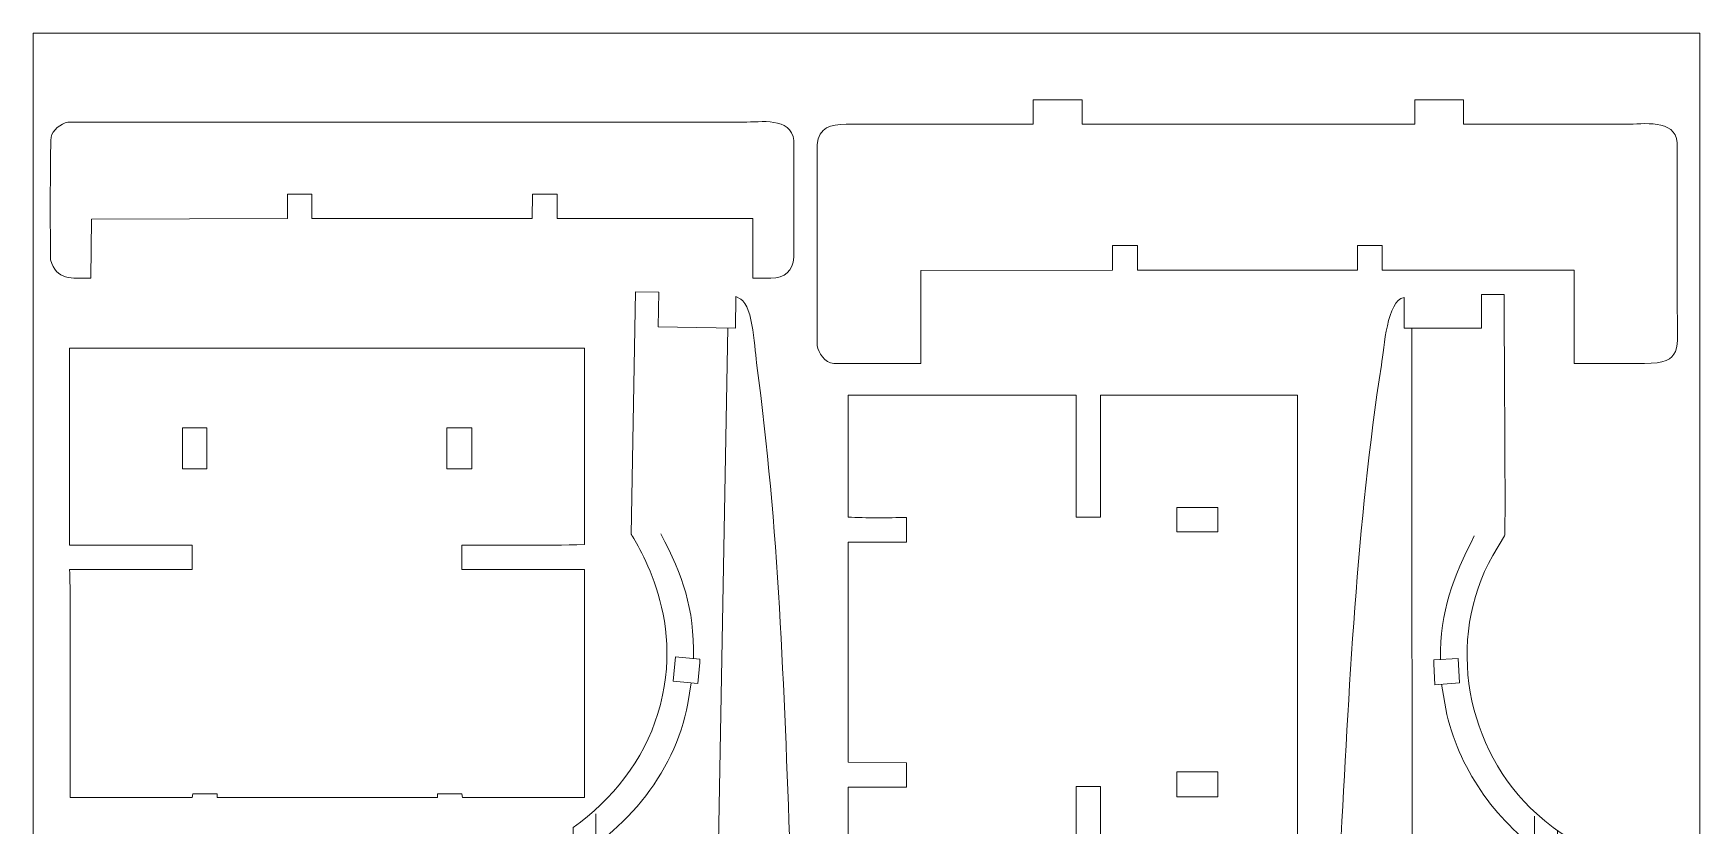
# Model space of a CAD drawing. Header units: centimetres. Extents: x -85 to 60, y -31 to -1.
# Drawn here: x -54.17 to -33.17, y -10.92 to -0.94 of the extents above; entities that cross this region are included whole.
import ezdxf

# ---------------------------------------------------------------- set-up
doc = ezdxf.new("R2010")
doc.units = ezdxf.units.CM
doc.header["$MEASUREMENT"] = 0
doc.layers.add('Camada 1', color=7, linetype='Continuous')

msp = doc.modelspace()

# ---------------------------------------------------------------- linework, layer by layer
at = {"layer": 'Camada 1', "color": 3, "lineweight": 0}
msp.add_lwpolyline([(-54.16834, -30.63638), (-33.16834, -30.63638), (-33.16834, -0.93638), (-54.16834, -0.93638), (-54.16834, -30.63638)], close=True, dxfattribs=at)
at = {"layer": 'Camada 1', "color": 3, "lineweight": 9}
for points, knots in [([(-33.86302, -5.09804), (-33.37406, -5.09804), (-33.45039, -4.91041), (-33.45039, -4.43789), (-33.45039, -4.43789), (-33.45039, -4.43789), (-33.45039, -2.31487), (-33.45039, -2.31487), (-33.45039, -2.31487), (-33.4716, -2.0105), (-33.89386, -2.08232), (-34.08805, -2.08232), (-34.08805, -2.08232), (-34.08805, -2.08232), (-36.14359, -2.08232), (-36.14359, -2.08232), (-36.14359, -2.08232), (-36.14359, -2.08232), (-36.14359, -1.77471), (-36.14359, -1.77471), (-36.14359, -1.77471), (-36.14359, -1.77471), (-36.75874, -1.77471), (-36.75874, -1.77471), (-36.75874, -1.77471), (-36.75874, -1.77471), (-36.75874, -2.08232), (-36.75874, -2.08232), (-36.75874, -2.08232), (-36.75874, -2.08232), (-40.95228, -2.08232), (-40.95228, -2.08232), (-40.95228, -2.08232), (-40.95228, -2.08232), (-40.95228, -1.77471), (-40.95228, -1.77471), (-40.95228, -1.77471), (-40.95228, -1.77471), (-41.56744, -1.77471), (-41.56744, -1.77471), (-41.56744, -1.77471), (-41.56744, -1.77471), (-41.56744, -2.08232), (-41.56744, -2.08232), (-41.56744, -2.08232), (-41.56744, -2.08232), (-43.92304, -2.08232), (-43.92304, -2.08232), (-43.92304, -2.08232), (-44.1242, -2.08232), (-44.26429, -2.12399), (-44.29063, -2.33737), (-44.29063, -2.33737), (-44.29063, -2.33737), (-44.29063, -4.873), (-44.29063, -4.873), (-44.29063, -4.873), (-44.27252, -4.9645), (-44.19427, -5.08888), (-44.08057, -5.09804), (-44.08057, -5.09804), (-44.08057, -5.09804), (-42.98529, -5.09804), (-42.98529, -5.09804), (-42.98529, -5.09804), (-42.98529, -4.70795), (-42.98529, -4.31786), (-42.98529, -3.92777), (-42.98529, -3.92777), (-42.98529, -3.92777), (-40.56968, -3.92025), (-40.56968, -3.92025), (-40.56968, -3.92025), (-40.56968, -3.92025), (-40.56968, -3.61268), (-40.56968, -3.61268), (-40.56968, -3.61268), (-40.56968, -3.61268), (-40.25462, -3.61268), (-40.25462, -3.61268), (-40.25462, -3.61268), (-40.25462, -3.61268), (-40.25462, -3.92025), (-40.25462, -3.92025), (-40.25462, -3.92025), (-40.25462, -3.92025), (-37.4789, -3.92025), (-37.4789, -3.92025), (-37.4789, -3.92025), (-37.4789, -3.92025), (-37.4789, -3.61268), (-37.4789, -3.61268), (-37.4789, -3.61268), (-37.4789, -3.61268), (-37.17134, -3.61268), (-37.17134, -3.61268), (-37.17134, -3.61268), (-37.17134, -3.61268), (-37.17134, -3.92025), (-37.17134, -3.92025), (-37.17134, -3.92025), (-37.17134, -3.92025), (-34.74823, -3.92025), (-34.74823, -3.92025), (-34.74823, -3.92025), (-34.74823, -3.92025), (-34.74823, -5.09804), (-34.74823, -5.09804), (-34.74823, -5.09804), (-34.74823, -5.09804), (-33.86302, -5.09804), (-33.86302, -5.09804)], [0, 0, 0, 0, 0.03448276, 0.03448276, 0.03448276, 0.03448276, 0.06896552, 0.06896552, 0.06896552, 0.06896552, 0.10344828, 0.10344828, 0.10344828, 0.10344828, 0.13793103, 0.13793103, 0.13793103, 0.13793103, 0.17241379, 0.17241379, 0.17241379, 0.17241379, 0.20689655, 0.20689655, 0.20689655, 0.20689655, 0.24137931, 0.24137931, 0.24137931, 0.24137931, 0.27586207, 0.27586207, 0.27586207, 0.27586207, 0.31034483, 0.31034483, 0.31034483, 0.31034483, 0.34482759, 0.34482759, 0.34482759, 0.34482759, 0.37931034, 0.37931034, 0.37931034, 0.37931034, 0.4137931, 0.4137931, 0.4137931, 0.4137931, 0.44827586, 0.44827586, 0.44827586, 0.44827586, 0.48275862, 0.48275862, 0.48275862, 0.48275862, 0.51724138, 0.51724138, 0.51724138, 0.51724138, 0.55172414, 0.55172414, 0.55172414, 0.55172414, 0.5862069, 0.5862069, 0.5862069, 0.5862069, 0.62068966, 0.62068966, 0.62068966, 0.62068966, 0.65517241, 0.65517241, 0.65517241, 0.65517241, 0.68965517, 0.68965517, 0.68965517, 0.68965517, 0.72413793, 0.72413793, 0.72413793, 0.72413793, 0.75862069, 0.75862069, 0.75862069, 0.75862069, 0.79310345, 0.79310345, 0.79310345, 0.79310345, 0.82758621, 0.82758621, 0.82758621, 0.82758621, 0.86206897, 0.86206897, 0.86206897, 0.86206897, 0.89655172, 0.89655172, 0.89655172, 0.89655172, 0.93103448, 0.93103448, 0.93103448, 0.93103448, 1, 1, 1, 1]), ([(-44.8749, -4.02222), (-44.69603, -4.02222), (-44.59766, -3.92954), (-44.58232, -3.75966), (-44.58232, -3.75966), (-44.58232, -3.75966), (-44.58232, -2.28927), (-44.58232, -2.28927), (-44.58232, -2.28927), (-44.62818, -1.98426), (-44.99822, -2.0567), (-45.21999, -2.0567), (-45.21999, -2.0567), (-45.21999, -2.0567), (-53.73461, -2.0567), (-53.73461, -2.0567), (-53.73461, -2.0567), (-53.82269, -2.07102), (-53.92908, -2.1633), (-53.94465, -2.24427), (-53.94465, -2.24427), (-53.95961, -2.40145), (-53.95307, -3.78483), (-53.95217, -3.78964), (-53.95217, -3.78964), (-53.87624, -4.05576), (-53.69201, -4.02222), (-53.44204, -4.02222), (-53.44204, -4.02222), (-53.44204, -4.02222), (-53.43454, -3.27952), (-53.43454, -3.27952), (-53.43454, -3.27952), (-53.43454, -3.27952), (-50.96644, -3.27202), (-50.96644, -3.27202), (-50.96644, -3.27202), (-50.96644, -3.27202), (-50.96644, -2.96446), (-50.96644, -2.96446), (-50.96644, -2.96446), (-50.96644, -2.96446), (-50.65883, -2.96446), (-50.65883, -2.96446), (-50.65883, -2.96446), (-50.65883, -2.96446), (-50.65883, -3.27202), (-50.65883, -3.27202), (-50.65883, -3.27202), (-50.65883, -3.27202), (-47.88316, -3.27202), (-47.88316, -3.27202), (-47.88316, -3.27202), (-47.88316, -3.27202), (-47.87566, -2.96446), (-47.87566, -2.96446), (-47.87566, -2.96446), (-47.87566, -2.96446), (-47.56805, -2.96446), (-47.56805, -2.96446), (-47.56805, -2.96446), (-47.56805, -2.96446), (-47.56805, -3.27202), (-47.56805, -3.27202), (-47.56805, -3.27202), (-47.56805, -3.27202), (-45.09994, -3.27202), (-45.09994, -3.27202), (-45.09994, -3.27202), (-45.09994, -3.27202), (-45.09994, -4.02222), (-45.09994, -4.02222), (-45.09994, -4.02222), (-45.09994, -4.02222), (-44.8749, -4.02222), (-44.8749, -4.02222)], [0, 0, 0, 0, 0.05, 0.05, 0.05, 0.05, 0.1, 0.1, 0.1, 0.1, 0.15, 0.15, 0.15, 0.15, 0.2, 0.2, 0.2, 0.2, 0.25, 0.25, 0.25, 0.25, 0.3, 0.3, 0.3, 0.3, 0.35, 0.35, 0.35, 0.35, 0.4, 0.4, 0.4, 0.4, 0.45, 0.45, 0.45, 0.45, 0.5, 0.5, 0.5, 0.5, 0.55, 0.55, 0.55, 0.55, 0.6, 0.6, 0.6, 0.6, 0.65, 0.65, 0.65, 0.65, 0.7, 0.7, 0.7, 0.7, 0.75, 0.75, 0.75, 0.75, 0.8, 0.8, 0.8, 0.8, 0.85, 0.85, 0.85, 0.85, 0.9, 0.9, 0.9, 0.9, 1, 1, 1, 1]), ([(-44.62709, -12.66987), (-44.62709, -12.66987), (-44.93463, -12.66451), (-44.93463, -12.66451), (-44.93463, -12.66451), (-44.93463, -12.66451), (-44.92914, -12.34949), (-44.92914, -12.34949), (-44.92914, -12.34949), (-44.92914, -12.34949), (-44.62159, -12.35486), (-44.62159, -12.35486), (-44.62159, -12.35486), (-44.61919, -12.21736), (-44.56991, -11.7027), (-44.65284, -11.56649), (-44.65284, -11.56649), (-44.70167, -11.4863), (-44.73745, -11.47643), (-44.79945, -11.36886), (-44.79945, -11.36886), (-44.79945, -11.36886), (-44.63223, -11.24422), (-44.63223, -11.24422), (-44.63223, -11.24422), (-44.70747, -9.20102), (-44.77444, -7.14914), (-45.05056, -5.12196), (-45.05056, -5.12196), (-45.07328, -4.95521), (-45.09467, -4.3778), (-45.25355, -4.28558), (-45.25355, -4.28558), (-45.25355, -4.28558), (-45.31304, -4.25454), (-45.31304, -4.25454), (-45.31304, -4.25454), (-45.31304, -4.25454), (-45.31998, -4.65206), (-45.31998, -4.65206), (-45.31998, -4.65206), (-45.31998, -4.65206), (-46.29509, -4.63504), (-46.29509, -4.63504), (-46.29509, -4.63504), (-46.29509, -4.63504), (-46.2875, -4.20001), (-46.2875, -4.20001), (-46.2875, -4.20001), (-46.2875, -4.20001), (-46.58, -4.1949), (-46.58, -4.1949), (-46.58, -4.1949), (-46.58, -4.1949), (-46.63329, -7.24769), (-46.63329, -7.24769), (-46.63329, -7.24769), (-46.62836, -7.28903), (-45.90991, -8.26209), (-46.29767, -9.51198), (-46.29767, -9.51198), (-46.47888, -10.09608), (-46.87216, -10.59845), (-47.36566, -10.9489), (-47.36566, -10.9489), (-47.36566, -10.9489), (-47.59059, -23.83518), (-47.59059, -23.83518)], [0, 0, 0, 0, 0.05555556, 0.05555556, 0.05555556, 0.05555556, 0.11111111, 0.11111111, 0.11111111, 0.11111111, 0.16666667, 0.16666667, 0.16666667, 0.16666667, 0.22222222, 0.22222222, 0.22222222, 0.22222222, 0.27777778, 0.27777778, 0.27777778, 0.27777778, 0.33333333, 0.33333333, 0.33333333, 0.33333333, 0.38888889, 0.38888889, 0.38888889, 0.38888889, 0.44444444, 0.44444444, 0.44444444, 0.44444444, 0.5, 0.5, 0.5, 0.5, 0.55555556, 0.55555556, 0.55555556, 0.55555556, 0.61111111, 0.61111111, 0.61111111, 0.61111111, 0.66666667, 0.66666667, 0.66666667, 0.66666667, 0.72222222, 0.72222222, 0.72222222, 0.72222222, 0.77777778, 0.77777778, 0.77777778, 0.77777778, 0.83333333, 0.83333333, 0.83333333, 0.83333333, 0.88888889, 0.88888889, 0.88888889, 0.88888889, 1, 1, 1, 1]), ([(-34.95864, -23.87427), (-34.34228, -23.48614), (-34.10744, -23.4574), (-33.44325, -23.39413), (-33.44325, -23.39413), (-33.41944, -22.03439), (-33.43389, -20.66693), (-33.42827, -19.30563), (-33.42827, -19.30563), (-33.42827, -19.30563), (-33.42075, -14.26437), (-33.42075, -14.26437), (-33.42075, -14.26437), (-33.42075, -14.26437), (-33.42827, -11.47367), (-33.42827, -11.47367), (-33.42827, -11.47367), (-34.13688, -11.4133), (-34.6736, -11.27088), (-35.2212, -10.77598), (-35.2212, -10.77598), (-36.11897, -9.96461), (-36.37302, -8.57768), (-35.77635, -7.52015), (-35.77635, -7.52015), (-35.77635, -7.52015), (-35.62631, -7.27262), (-35.62631, -7.27262), (-35.62631, -7.27262), (-35.61179, -7.22015), (-35.63382, -4.53689), (-35.63382, -4.22685), (-35.63382, -4.22685), (-35.63382, -4.22685), (-35.9189, -4.22685), (-35.9189, -4.22685), (-35.9189, -4.22685), (-35.9189, -4.22685), (-35.9189, -4.65446), (-35.9189, -4.65446), (-35.9189, -4.65446), (-35.9189, -4.65446), (-36.89412, -4.65446), (-36.89412, -4.65446), (-36.89412, -4.65446), (-36.89412, -4.65446), (-36.89412, -4.26436), (-36.89412, -4.26436), (-36.89412, -4.26436), (-37.10938, -4.30742), (-37.14335, -4.89039), (-37.17922, -5.11955), (-37.17922, -5.11955), (-37.48959, -7.10218), (-37.58842, -9.24626), (-37.69684, -11.2411), (-37.69684, -11.2411), (-37.69684, -11.2411), (-37.53179, -11.36111), (-37.53179, -11.36111), (-37.53179, -11.36111), (-37.7966, -11.75855), (-37.71392, -11.48288), (-37.73436, -12.35139), (-37.73436, -12.35139), (-37.73436, -12.35139), (-37.41926, -12.35139), (-37.41926, -12.35139), (-37.41926, -12.35139), (-37.41926, -12.35139), (-37.41926, -12.65896), (-37.41926, -12.65896), (-37.41926, -12.65896), (-37.41926, -12.65896), (-37.73436, -12.65896), (-37.73436, -12.65896), (-37.73436, -12.65896), (-37.73436, -15.22461), (-37.73436, -17.79024), (-37.73436, -20.35589), (-37.73436, -20.35589), (-37.73436, -20.35589), (-37.71935, -21.2936), (-37.71935, -21.2936), (-37.71935, -21.2936), (-37.67229, -23.77066), (-37.94392, -27.24836), (-38.06442, -29.83826), (-38.06442, -29.83826), (-38.06442, -29.83826), (-38.08694, -30.43841), (-38.08694, -30.43841), (-38.08694, -30.43841), (-38.08694, -30.43841), (-36.82661, -30.4459), (-36.82661, -30.4459), (-36.82661, -30.4459), (-36.82661, -30.4459), (-36.81912, -29.66572), (-36.81912, -29.66572), (-36.81912, -29.66572), (-36.81912, -29.66572), (-35.91141, -29.66572), (-35.91141, -29.66572), (-35.91141, -29.66572), (-35.91141, -29.92042), (-35.90411, -30.19415), (-35.9189, -30.4459), (-35.9189, -30.4459), (-35.9189, -30.4459), (-35.34124, -30.4459), (-35.34124, -30.4459), (-35.34124, -30.4459), (-35.34124, -30.4459), (-35.34124, -27.97779), (-35.34124, -27.97779), (-35.34124, -27.97779), (-35.37375, -27.88718), (-36.13646, -27.26535), (-36.11393, -26.0498), (-36.11393, -26.0498), (-36.09689, -25.12996), (-35.66973, -24.40753), (-34.95864, -23.87427), (-34.95864, -23.87427), (-34.95864, -19.58068), (-34.95864, -15.2871), (-34.95864, -10.99352)], [0, 0, 0, 0, 0.03030303, 0.03030303, 0.03030303, 0.03030303, 0.06060606, 0.06060606, 0.06060606, 0.06060606, 0.09090909, 0.09090909, 0.09090909, 0.09090909, 0.12121212, 0.12121212, 0.12121212, 0.12121212, 0.15151515, 0.15151515, 0.15151515, 0.15151515, 0.18181818, 0.18181818, 0.18181818, 0.18181818, 0.21212121, 0.21212121, 0.21212121, 0.21212121, 0.24242424, 0.24242424, 0.24242424, 0.24242424, 0.27272727, 0.27272727, 0.27272727, 0.27272727, 0.3030303, 0.3030303, 0.3030303, 0.3030303, 0.33333333, 0.33333333, 0.33333333, 0.33333333, 0.36363636, 0.36363636, 0.36363636, 0.36363636, 0.39393939, 0.39393939, 0.39393939, 0.39393939, 0.42424242, 0.42424242, 0.42424242, 0.42424242, 0.45454545, 0.45454545, 0.45454545, 0.45454545, 0.48484848, 0.48484848, 0.48484848, 0.48484848, 0.51515152, 0.51515152, 0.51515152, 0.51515152, 0.54545455, 0.54545455, 0.54545455, 0.54545455, 0.57575758, 0.57575758, 0.57575758, 0.57575758, 0.60606061, 0.60606061, 0.60606061, 0.60606061, 0.63636364, 0.63636364, 0.63636364, 0.63636364, 0.66666667, 0.66666667, 0.66666667, 0.66666667, 0.6969697, 0.6969697, 0.6969697, 0.6969697, 0.72727273, 0.72727273, 0.72727273, 0.72727273, 0.75757576, 0.75757576, 0.75757576, 0.75757576, 0.78787879, 0.78787879, 0.78787879, 0.78787879, 0.81818182, 0.81818182, 0.81818182, 0.81818182, 0.84848485, 0.84848485, 0.84848485, 0.84848485, 0.87878788, 0.87878788, 0.87878788, 0.87878788, 0.90909091, 0.90909091, 0.90909091, 0.90909091, 0.93939394, 0.93939394, 0.93939394, 0.93939394, 1, 1, 1, 1]), ([(-45.87637, -29.64992), (-45.79355, -26.26368), (-45.74871, -22.87385), (-45.68396, -19.4867), (-45.68396, -19.4867), (-45.68396, -19.4867), (-45.41749, -4.65037), (-45.41749, -4.65037)], [0, 0, 0, 0, 0.33333333, 0.33333333, 0.33333333, 0.33333333, 1, 1, 1, 1]), ([(-52.40755, -10.56833), (-52.40755, -10.56833), (-52.1675, -10.56833), (-52.1675, -10.56833), (-52.1675, -10.56833), (-52.1675, -10.56833), (-52.16, -10.52333), (-52.16, -10.52333), (-52.16, -10.52333), (-52.16, -10.52333), (-51.85242, -10.52333), (-51.85242, -10.52333), (-51.85242, -10.52333), (-51.85242, -10.52333), (-51.85242, -10.56833), (-51.85242, -10.56833), (-51.85242, -10.56833), (-51.85242, -10.56833), (-49.07672, -10.56833), (-49.07672, -10.56833), (-49.07672, -10.56833), (-49.07672, -10.56833), (-49.07672, -10.52333), (-49.07672, -10.52333), (-49.07672, -10.52333), (-49.07672, -10.52333), (-48.76916, -10.52333), (-48.76916, -10.52333), (-48.76916, -10.52333), (-48.76916, -10.52333), (-48.76164, -10.56833), (-48.76164, -10.56833), (-48.76164, -10.56833), (-48.76164, -10.56833), (-47.22379, -10.56833), (-47.22379, -10.56833), (-47.22379, -10.56833), (-47.22379, -10.56833), (-47.22379, -7.69511), (-47.22379, -7.69511), (-47.22379, -7.69511), (-47.22379, -7.69511), (-48.76916, -7.69511), (-48.76916, -7.69511), (-48.76916, -7.69511), (-48.76916, -7.69511), (-48.76916, -7.38756), (-48.76916, -7.38756), (-48.76916, -7.38756), (-48.26192, -7.38756), (-47.7276, -7.39584), (-47.22379, -7.38003), (-47.22379, -7.38003), (-47.22379, -7.38003), (-47.22379, -4.90443), (-47.22379, -4.90443), (-47.22379, -4.90443), (-47.22379, -4.90443), (-53.71288, -4.90443), (-53.71288, -4.90443), (-53.71288, -4.90443), (-53.71288, -4.90443), (-53.71288, -7.38756), (-53.71288, -7.38756), (-53.71288, -7.38756), (-53.19776, -7.38756), (-52.68262, -7.38756), (-52.1675, -7.38756), (-52.1675, -7.38756), (-52.1675, -7.38756), (-52.1675, -7.69511), (-52.1675, -7.69511), (-52.1675, -7.69511), (-52.1675, -7.69511), (-53.71288, -7.69511), (-53.71288, -7.69511), (-53.71288, -7.69511), (-53.69732, -7.96031), (-53.7054, -8.33056), (-53.7054, -8.60283), (-53.7054, -8.60283), (-53.7054, -8.60283), (-53.7054, -10.56833), (-53.7054, -10.56833), (-53.7054, -10.56833), (-53.7054, -10.56833), (-52.40755, -10.56833), (-52.40755, -10.56833)], [0, 0, 0, 0, 0.04347826, 0.04347826, 0.04347826, 0.04347826, 0.08695652, 0.08695652, 0.08695652, 0.08695652, 0.13043478, 0.13043478, 0.13043478, 0.13043478, 0.17391304, 0.17391304, 0.17391304, 0.17391304, 0.2173913, 0.2173913, 0.2173913, 0.2173913, 0.26086957, 0.26086957, 0.26086957, 0.26086957, 0.30434783, 0.30434783, 0.30434783, 0.30434783, 0.34782609, 0.34782609, 0.34782609, 0.34782609, 0.39130435, 0.39130435, 0.39130435, 0.39130435, 0.43478261, 0.43478261, 0.43478261, 0.43478261, 0.47826087, 0.47826087, 0.47826087, 0.47826087, 0.52173913, 0.52173913, 0.52173913, 0.52173913, 0.56521739, 0.56521739, 0.56521739, 0.56521739, 0.60869565, 0.60869565, 0.60869565, 0.60869565, 0.65217391, 0.65217391, 0.65217391, 0.65217391, 0.69565217, 0.69565217, 0.69565217, 0.69565217, 0.73913043, 0.73913043, 0.73913043, 0.73913043, 0.7826087, 0.7826087, 0.7826087, 0.7826087, 0.82608696, 0.82608696, 0.82608696, 0.82608696, 0.86956522, 0.86956522, 0.86956522, 0.86956522, 0.91304348, 0.91304348, 0.91304348, 0.91304348, 1, 1, 1, 1]), ([(-42.99255, -11.97719), (-42.99255, -11.97719), (-41.02708, -11.97719), (-41.02708, -11.97719), (-41.02708, -11.97719), (-41.02708, -11.97719), (-41.02708, -10.4318), (-41.02708, -10.4318), (-41.02708, -10.4318), (-41.02708, -10.4318), (-40.71947, -10.4318), (-40.71947, -10.4318), (-40.71947, -10.4318), (-40.71947, -10.4318), (-40.71947, -11.97719), (-40.71947, -11.97719), (-40.71947, -11.97719), (-40.71947, -11.97719), (-38.23638, -11.97719), (-38.23638, -11.97719), (-38.23638, -11.97719), (-38.23638, -9.81665), (-38.23638, -7.65611), (-38.23638, -5.49556), (-38.23638, -5.49556), (-38.23638, -5.49556), (-40.71947, -5.49556), (-40.71947, -5.49556), (-40.71947, -5.49556), (-40.71947, -5.49556), (-40.71947, -7.03344), (-40.71947, -7.03344), (-40.71947, -7.03344), (-40.71947, -7.03344), (-41.02708, -7.03344), (-41.02708, -7.03344), (-41.02708, -7.03344), (-41.02708, -7.03344), (-41.02708, -5.49556), (-41.02708, -5.49556), (-41.02708, -5.49556), (-41.02708, -5.49556), (-43.90031, -5.49556), (-43.90031, -5.49556), (-43.90031, -5.49556), (-43.90031, -5.49556), (-43.90031, -7.03344), (-43.90031, -7.03344), (-43.90031, -7.03344), (-43.67517, -7.04849), (-43.39717, -7.04096), (-43.16509, -7.04096), (-43.16509, -7.04096), (-43.16509, -7.04096), (-43.16509, -7.34852), (-43.16509, -7.34852), (-43.16509, -7.34852), (-43.16509, -7.34852), (-43.90031, -7.34852), (-43.90031, -7.34852), (-43.90031, -7.34852), (-43.90031, -7.34852), (-43.90031, -10.12424), (-43.90031, -10.12424), (-43.90031, -10.12424), (-43.90031, -10.12424), (-43.16509, -10.13173), (-43.16509, -10.13173), (-43.16509, -10.13173), (-43.16509, -10.13173), (-43.16509, -10.4393), (-43.16509, -10.4393), (-43.16509, -10.4393), (-43.16509, -10.4393), (-43.90031, -10.4393), (-43.90031, -10.4393), (-43.90031, -10.4393), (-43.90031, -10.4393), (-43.90031, -11.97719), (-43.90031, -11.97719), (-43.90031, -11.97719), (-43.90031, -11.97719), (-42.99255, -11.97719), (-42.99255, -11.97719)], [0, 0, 0, 0, 0.04545455, 0.04545455, 0.04545455, 0.04545455, 0.09090909, 0.09090909, 0.09090909, 0.09090909, 0.13636364, 0.13636364, 0.13636364, 0.13636364, 0.18181818, 0.18181818, 0.18181818, 0.18181818, 0.22727273, 0.22727273, 0.22727273, 0.22727273, 0.27272727, 0.27272727, 0.27272727, 0.27272727, 0.31818182, 0.31818182, 0.31818182, 0.31818182, 0.36363636, 0.36363636, 0.36363636, 0.36363636, 0.40909091, 0.40909091, 0.40909091, 0.40909091, 0.45454545, 0.45454545, 0.45454545, 0.45454545, 0.5, 0.5, 0.5, 0.5, 0.54545455, 0.54545455, 0.54545455, 0.54545455, 0.59090909, 0.59090909, 0.59090909, 0.59090909, 0.63636364, 0.63636364, 0.63636364, 0.63636364, 0.68181818, 0.68181818, 0.68181818, 0.68181818, 0.72727273, 0.72727273, 0.72727273, 0.72727273, 0.77272727, 0.77272727, 0.77272727, 0.77272727, 0.81818182, 0.81818182, 0.81818182, 0.81818182, 0.86363636, 0.86363636, 0.86363636, 0.86363636, 0.90909091, 0.90909091, 0.90909091, 0.90909091, 1, 1, 1, 1])]:
    msp.add_open_spline(points, degree=3, knots=knots, dxfattribs=at)
for points in [[(-36.7816, -29.66572), (-36.7816, -29.66572), (-36.79662, -4.65446), (-36.79662, -4.65446)], [(-36.43652, -8.83301), (-36.43652, -8.2058), (-36.28001, -7.80357), (-36.00891, -7.2726)]]:
    msp.add_open_spline(points, degree=3, dxfattribs=at)
at = {"layer": 'Camada 1', "lineweight": 9}
for points in [[(-52.2425, -6.42732), (-52.2425, -6.42732), (-52.28755, -6.42732), (-52.28755, -6.42732), (-52.28755, -6.42732), (-52.28755, -6.42732), (-52.28755, -5.90969), (-52.28755, -5.90969), (-52.28755, -5.90969), (-52.28755, -5.90969), (-51.97994, -5.90969), (-51.97994, -5.90969), (-51.97994, -5.90969), (-51.97994, -5.90969), (-51.97994, -6.42732), (-51.97994, -6.42732), (-51.97994, -6.42732), (-51.97994, -6.42732), (-52.2425, -6.42732), (-52.2425, -6.42732)], [(-48.64162, -6.33729), (-48.64162, -6.33729), (-48.64162, -6.42732), (-48.64162, -6.42732), (-48.64162, -6.42732), (-48.64162, -6.42732), (-48.95668, -6.42732), (-48.95668, -6.42732), (-48.95668, -6.42732), (-48.95668, -6.42732), (-48.95668, -5.90969), (-48.95668, -5.90969), (-48.95668, -5.90969), (-48.95668, -5.90969), (-48.64162, -5.90969), (-48.64162, -5.90969), (-48.64162, -5.90969), (-48.64162, -5.90969), (-48.64162, -6.33729), (-48.64162, -6.33729)], [(-39.75927, -6.95843), (-39.75927, -6.95843), (-39.75927, -6.91343), (-39.75927, -6.91343), (-39.75927, -6.91343), (-39.75927, -6.91343), (-39.2416, -6.91343), (-39.2416, -6.91343), (-39.2416, -6.91343), (-39.2416, -6.91343), (-39.2416, -7.221), (-39.2416, -7.221), (-39.2416, -7.221), (-39.2416, -7.221), (-39.75927, -7.221), (-39.75927, -7.221), (-39.75927, -7.221), (-39.75927, -7.221), (-39.75927, -6.95843), (-39.75927, -6.95843)], [(-45.76874, -8.86843), (-45.76874, -8.86843), (-45.76795, -8.82344), (-45.76795, -8.82344), (-45.76795, -8.82344), (-45.76795, -8.82344), (-46.07509, -8.79557), (-46.07509, -8.79557), (-46.07509, -8.79557), (-46.07509, -8.79557), (-46.10295, -9.10269), (-46.10295, -9.10269), (-46.10295, -9.10269), (-46.10295, -9.10269), (-45.79582, -9.13055), (-45.79582, -9.13055), (-45.79582, -9.13055), (-45.79582, -9.13055), (-45.76874, -8.86843), (-45.76874, -8.86843)], [(-36.51904, -8.88551), (-36.51904, -8.88551), (-36.51904, -8.83301), (-36.51904, -8.83301), (-36.51904, -8.83301), (-36.51904, -8.83301), (-36.21147, -8.818), (-36.21147, -8.818), (-36.21147, -8.818), (-36.21147, -8.818), (-36.19647, -9.12556), (-36.19647, -9.12556), (-36.19647, -9.12556), (-36.19647, -9.12556), (-36.50403, -9.14806), (-36.50403, -9.14806), (-36.50403, -9.14806), (-36.50403, -9.14806), (-36.51904, -8.88551), (-36.51904, -8.88551)], [(-39.66922, -10.55935), (-39.66922, -10.55935), (-39.75927, -10.55935), (-39.75927, -10.55935), (-39.75927, -10.55935), (-39.75927, -10.55935), (-39.75927, -10.24424), (-39.75927, -10.24424), (-39.75927, -10.24424), (-39.75927, -10.24424), (-39.2416, -10.24424), (-39.2416, -10.24424), (-39.2416, -10.24424), (-39.2416, -10.24424), (-39.2416, -10.55935), (-39.2416, -10.55935), (-39.2416, -10.55935), (-39.2416, -10.55935), (-39.66922, -10.55935), (-39.66922, -10.55935)]]:
    msp.add_open_spline(points, degree=3, knots=[0, 0, 0, 0, 0.16666667, 0.16666667, 0.16666667, 0.16666667, 0.33333333, 0.33333333, 0.33333333, 0.33333333, 0.5, 0.5, 0.5, 0.5, 0.66666667, 0.66666667, 0.66666667, 0.66666667, 1, 1, 1, 1], dxfattribs=at)
at = {"layer": 'Camada 1', "color": 1, "lineweight": 9}
for points in [[(-45.8503, -8.8145), (-45.83892, -8.16246), (-45.98179, -7.78884), (-46.25814, -7.24674)], [(-47.07749, -10.77386), (-47.15496, -15.21181), (-47.23242, -19.64974), (-47.30989, -24.08768)], [(-35.25122, -10.806), (-35.25122, -10.806), (-35.25122, -24.12181), (-35.25122, -24.12181)]]:
    msp.add_open_spline(points, degree=3, dxfattribs=at)
for points in [[(-48.55728, -11.73094), (-48.22788, -11.67872), (-47.89061, -11.61273), (-47.57723, -11.46294), (-47.57723, -11.46294), (-46.7631, -11.07382), (-46.08296, -10.28561), (-45.92026, -9.38349), (-45.92026, -9.38349), (-45.92026, -9.38349), (-45.87816, -9.12162), (-45.87816, -9.12162)], [(-33.78083, -11.78872), (-34.27247, -11.70196), (-34.65809, -11.60172), (-35.08618, -11.3161), (-35.08618, -11.3161), (-35.70532, -10.90301), (-36.17914, -10.25525), (-36.35399, -9.52318), (-36.35399, -9.52318), (-36.35399, -9.52318), (-36.4215, -9.14058), (-36.4215, -9.14058)]]:
    msp.add_open_spline(points, degree=3, knots=[0, 0, 0, 0, 0.25, 0.25, 0.25, 0.25, 0.5, 0.5, 0.5, 0.5, 1, 1, 1, 1], dxfattribs=at)

doc.saveas('drawing.dxf')
